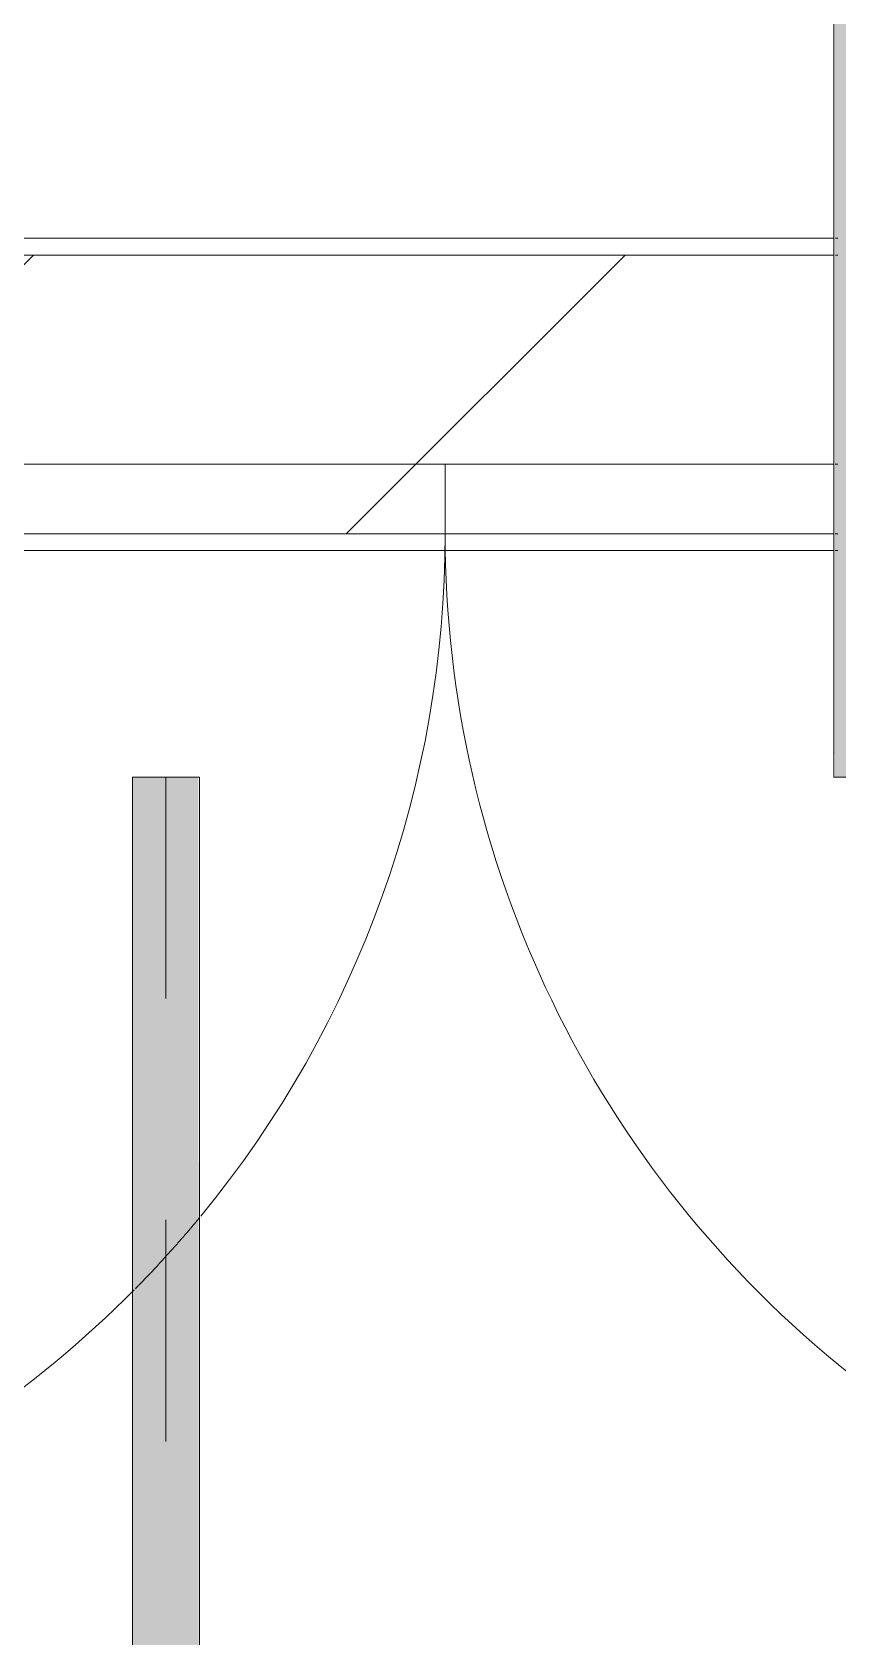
# Model space of a CAD drawing. Header units: millimetres. Extents: x -4000 to 187956, y -58990 to 162485.
# Drawn here: x 31154 to 31732, y 134109 to 135259 of the extents above; entities that cross this region are included whole.
import ezdxf

# ---------------------------------------------------------------- set-up
doc = ezdxf.new("R2010")
doc.units = ezdxf.units.MM
for name, pattern in [('Dash', [600, 300, -300]), ('Dash 1_16_', [317.5, 158.75, -158.75]), ('Dash_2_', [635, 317.5, -317.5])]:
    doc.linetypes.add(name, pattern=pattern)
for name, color, linetype, lineweight in [('A-DOOR', 31, 'Continuous', 13), ('A-DOOR-FRAM', 31, 'Continuous', 13), ('A-DOOR-HDLN', 31, 'Dash_2_', 13), ('A-WALL', 113, 'Continuous', 13), ('A-WALL-PATT', 111, 'Continuous', 13), ('P-PIPE', 3, 'Continuous', 9), ('P-PIPE-CNTR', 3, 'Continuous', 9)]:
    doc.layers.add(name, color=color, linetype=linetype, lineweight=lineweight)

# ---------------------------------------------------------------- blocks, each defined once
blk = doc.blocks.new('dcc5a - 1600X2200-V755-FFS - TANG 1')
at = {"layer": 'A-DOOR', "color": 192, "lineweight": 15}
for p, q in [((125.8, 166.2), (127.7, 166.2)), ((127.4, -57.8), (125.8, -57.8))]:
    blk.add_line(p, q, dxfattribs=at)
at = {"layer": 'A-DOOR', "color": 223, "lineweight": 15}
for p, q in [((127.7, 166.2), (125.8, 166.2)), ((127.7, 154.2), (125.8, 154.2)), ((125.8, 154.2), (127.7, 154.2)), ((125.8, -45.8), (127.4, -45.8)), ((125.8, -45.8), (127.4, -45.8)), ((125.8, -57.8), (127.4, -57.8))]:
    blk.add_line(p, q, dxfattribs=at)
at = {"layer": 'A-DOOR', "color": 5, "lineweight": 15}
for p, q in [((128.5, 166.2), (1127.8, 166.2)), ((1222.3, -57.8), (128.5, -57.8))]:
    blk.add_line(p, q, dxfattribs=at)
at = {"layer": 'A-DOOR', "color": 171, "lineweight": 15}
for p, q in [((1127.8, 166.2), (128.5, 166.2)), ((1127.8, 154.2), (128.5, 154.2)), ((128.5, 154.2), (1177.8, 154.2)), ((128.5, -45.8), (1222.3, -45.8)), ((128.5, -45.8), (1207.3, -45.8)), ((128.5, -57.8), (1192.3, -57.8))]:
    blk.add_line(p, q, dxfattribs=at)
at = {"layer": 'A-DOOR', "color": 241, "lineweight": 15}
for p, q in [((125.8, 154.2), (127.7, 154.2)), ((127.4, -45.8), (125.8, -45.8))]:
    blk.add_line(p, q, dxfattribs=at)
at = {"layer": 'A-DOOR', "color": 151, "lineweight": 15}
for p, q in [((128.5, 154.2), (1127.8, 154.2)), ((1192.3, -45.8), (128.5, -45.8))]:
    blk.add_line(p, q, dxfattribs=at)
at = {"layer": 'A-DOOR', "color": 5, "lineweight": 15}
for centre, start, end in [((1177.8, 154.2), 90, 135.2902), ((-363.2, 154.2), 0, 51.4478), ((1177.8, 154.2), 140.5914, 180)]:
    blk.add_arc(centre, 770.5, start, end, dxfattribs=at)
at = {"layer": 'A-DOOR', "color": 192, "lineweight": 15}
for start, end in [(135.6266, 136.0126), (135.3729, 135.6154), (136.5562, 137.1428), (136.0302, 136.5336), (137.8261, 138.4566), (137.1688, 137.7987), (139.0969, 139.6931), (138.4834, 139.0714), (140.1938, 140.4817), (139.7175, 140.1753)]:
    blk.add_arc((1177.8, 154.2), 770.5, start, end, dxfattribs=at)
at = {"layer": 'A-DOOR-FRAM', "color": 43, "lineweight": 15}
for p, q in [((125.8, 154.2), (127.7, 154.2)), ((125.8, 104.2), (127.6, 104.2)), ((127.6, 104.2), (125.8, 104.2)), ((127.4, -45.8), (125.8, -45.8))]:
    blk.add_line(p, q, dxfattribs=at)
at = {"layer": 'A-DOOR-FRAM', "color": 21, "lineweight": 15}
for p, q in [((127.7, 154.2), (125.8, 154.2)), ((125.8, -45.8), (127.4, -45.8))]:
    blk.add_line(p, q, dxfattribs=at)
at = {"layer": 'A-DOOR-FRAM', "color": 81, "lineweight": 15}
for p, q in [((128.5, 154.2), (1127.8, 154.2)), ((128.5, 104.2), (1177.3, 104.2)), ((1157.3, 104.2), (128.5, 104.2)), ((1207.3, -45.8), (128.5, -45.8))]:
    blk.add_line(p, q, dxfattribs=at)
at = {"layer": 'A-DOOR-FRAM', "color": 71, "lineweight": 15}
for p, q in [((1127.8, 154.2), (128.5, 154.2)), ((128.5, -45.8), (1157.3, -45.8))]:
    blk.add_line(p, q, dxfattribs=at)
at = {"layer": 'A-DOOR-HDLN', "color": 223, "linetype": 'Dash', "lineweight": 15}
for p, q in [((127.7, 154.2), (125.8, 154.2)), ((125.8, 104.2), (127.6, 104.2))]:
    blk.add_line(p, q, dxfattribs=at)
at = {"layer": 'A-DOOR-HDLN', "color": 171, "linetype": 'Dash', "lineweight": 15}
for p, q in [((1177.8, 154.2), (128.5, 154.2)), ((407.3, 104.2), (407.3, 154.2)), ((128.5, 104.2), (1177.8, 104.2))]:
    blk.add_line(p, q, dxfattribs=at)
blk = doc.blocks.new('CMF2_NHAXUONG_A_rvt-1-FFS - TANG 1')
at = {"layer": 'A-WALL-PATT', "lineweight": 9}
h = blk.add_hatch(dxfattribs=at)
h.set_pattern_fill('FP_12', color=250, style=0, pattern_type=2)
h.set_pattern_definition([(45, (0, 0), (-212.13203, 212.13203), [])])
h.paths.add_polyline_path([(27550, 134899.6), (32449.8, 134899.6), (32449.8, 135099.6), (27349.8, 135099.6), (27350, 134899.6)])
at = {"layer": 'A-WALL', "color": 50, "lineweight": 15}
for p, q in [((31729.1, 135099.6), (29270.9, 135099.6)), ((29271, 134899.6), (31729, 134899.6))]:
    blk.add_line(p, q, dxfattribs=at)
at = {"layer": 'A-WALL', "color": 53, "lineweight": 15}
for p, q in [((31729.1, 135099.6), (30650.2, 135099.6)), ((30729.7, 134899.6), (31729, 134899.6))]:
    blk.add_line(p, q, dxfattribs=at)
at = {"layer": 'A-WALL', "color": 14, "lineweight": 15}
for p, q in [((31731.7, 135099.6), (31730.1, 135099.6)), ((31729.9, 134899.6), (31731.7, 134899.6))]:
    blk.add_line(p, q, dxfattribs=at)
at = {"layer": 'A-WALL', "color": 23, "lineweight": 15}
for p, q in [((31731.7, 135099.6), (31730.1, 135099.6)), ((31729.9, 134899.6), (31731.7, 134899.6))]:
    blk.add_line(p, q, dxfattribs=at)
at = {"layer": 'A-DOOR', "color": 250, "lineweight": 9, "rotation": 180}
blk.add_blockref('dcc5a - 1600X2200-V755-FFS - TANG 1', (31857.5, 135053.8), dxfattribs=at)

msp = doc.modelspace()

# ---------------------------------------------------------------- block references
at = {"lineweight": 5}
msp.add_blockref('CMF2_NHAXUONG_A_rvt-1-FFS - TANG 1', (0, 0), dxfattribs=at)

# ---------------------------------------------------------------- next in the draw order: hatches: boundary and pattern name
at = {"layer": 'P-PIPE', "lineweight": 5, "transparency": 33554534}
msp.add_hatch(color=1, dxfattribs=at).paths.add_polyline_path([(31750, 134725.1), (31750, 136406.5), (31728.9, 136406.5), (31729.6, 134725.1), (31744.5, 134725.1)])
at = {"layer": 'P-PIPE', "transparency": 33554534}
for points in [[(31243.8, 126503.5), (31250, 126503.5), (31250, 134725.1), (31225.9, 134725.1), (31226.7, 126503.5), (31237.9, 126503.5)], [(31256.2, 126503.5), (31274.1, 126503.5), (31273.3, 134725.1), (31250, 134725.1), (31250, 126503.5)]]:
    msp.add_hatch(color=1, dxfattribs=at).paths.add_polyline_path(points)

# ---------------------------------------------------------------- next in the draw order: linework, layer by layer
at = {"layer": 'P-PIPE', "color": 20, "lineweight": 13}
for p, q in [((31728.9, 136406.5), (31728.9, 134725.1)), ((31225.9, 134725.1), (31225.9, 126503.5)), ((31274.1, 134725.1), (31225.9, 134725.1)), ((31274.1, 126503.5), (31274.1, 134725.1)), ((31728.9, 134725.1), (31789.8, 134725.1))]:
    msp.add_line(p, q, dxfattribs=at)
at = {"layer": 'P-PIPE-CNTR', "color": 1, "linetype": 'Dash 1_16_'}
msp.add_line((31250, 134725.1), (31250, 126503.5), dxfattribs=at)
msp.add_line((31250, 134725.1), (31250, 126503.5), dxfattribs=at)

doc.saveas('drawing.dxf')
